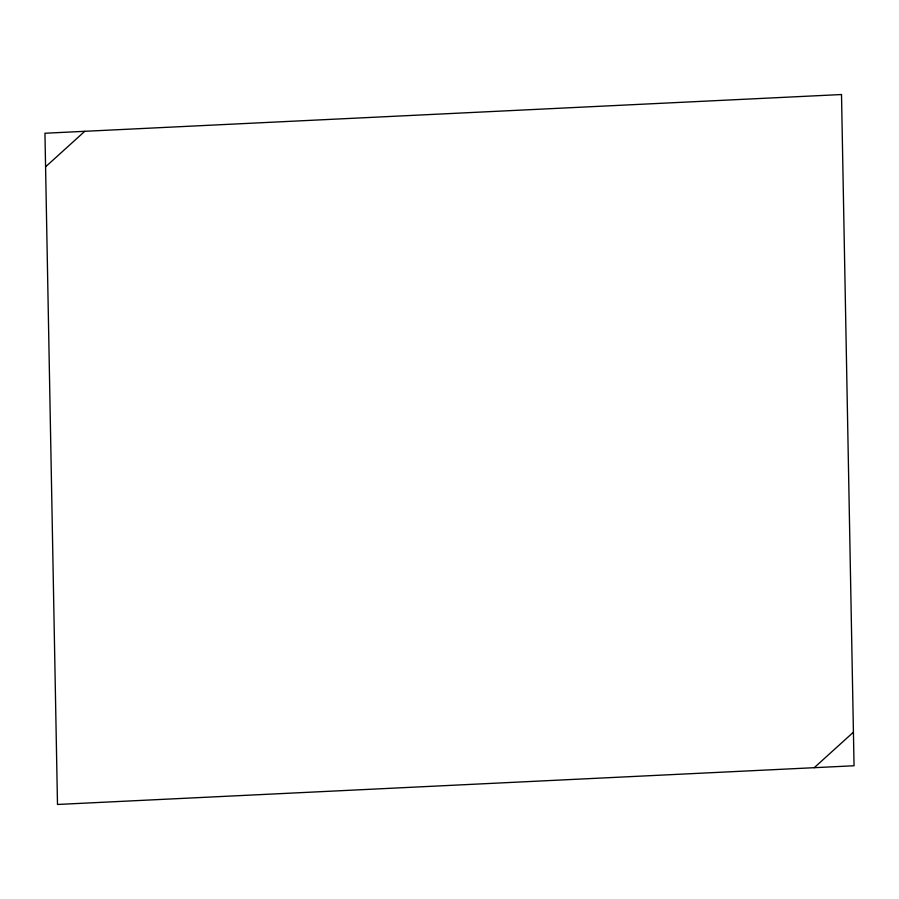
<?xml version="1.0" encoding="UTF-8"?>
<svg xmlns="http://www.w3.org/2000/svg" width="899" height="899" viewBox="0 0 899 899"><rect width="100%" height="100%" fill="white"/><g stroke="black" fill="none" stroke-linecap="round" stroke-linejoin="round"><path stroke-width="1.35" d="M45.579 166.809L84.776 131.31M814.224 767.69L853.421 732.191M841.509 94.53L44.95 133.243L57.491 804.47L854.05 765.757L841.509 94.53"/></g></svg>
